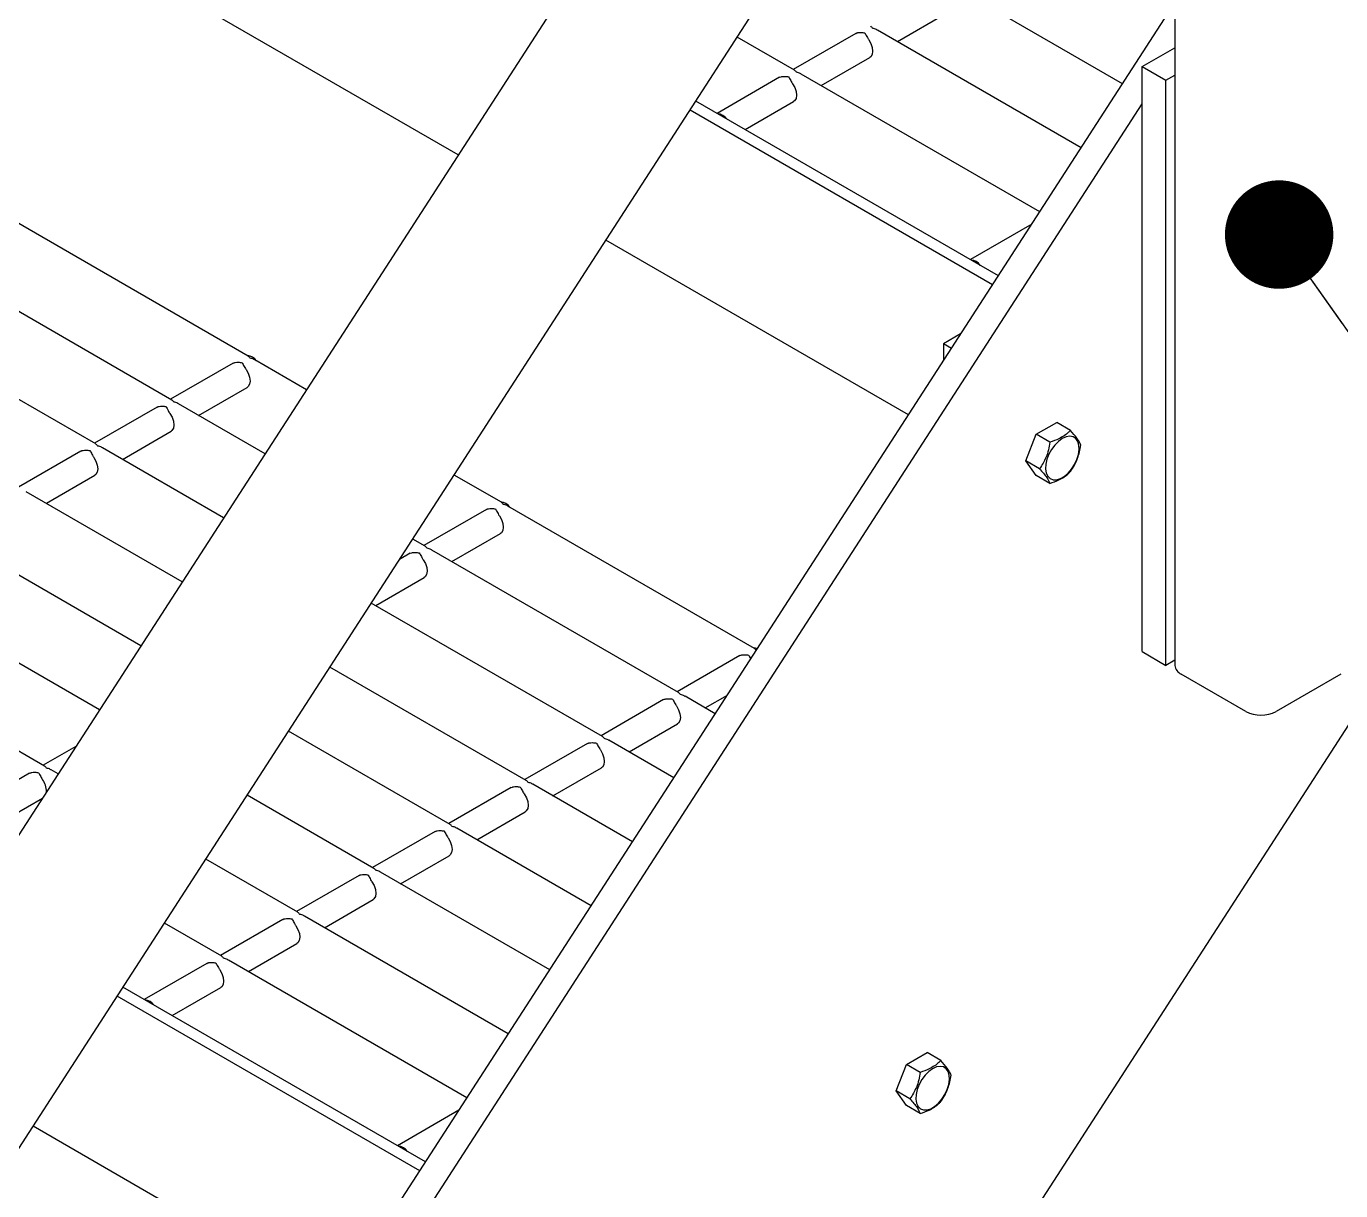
# Model space of a CAD drawing. Header units: millimetres. Extents: x 1293 to 41893, y 1011 to 26911.
# Drawn here: x 35821.2 to 36194, y 9044.5 to 9374.7 of the extents above; entities that cross this region are included whole.
import ezdxf

# ---------------------------------------------------------------- set-up
doc = ezdxf.new("R2010")
doc.units = ezdxf.units.MM
doc.header["$LTSCALE"] = 50
doc.layers.add('CAPA_1', color=7, linetype='Continuous')
doc.layers.add('PASILLOS', color=2, linetype='Continuous')
doc.dimstyles.new('SLDDIMSTYLE3', dxfattribs={"dimtxt": 0.18, "dimasz": 30.769231, "dimexe": 0, "dimexo": 0.0625, "dimgap": 0, "dimtad": 0, "dimtih": 1, "dimtoh": 1, "dimdec": 0, "dimrnd": 1e-09, "dimzin": 0, "dimdsep": 46, "dimtxsty": 'Standard', "dimblk1": 'DOT', "dimblk2": 'DOT', "dimsah": 1, "dimcen": 0.09, "dimadec": 0, "dimazin": 0, "dimtfac": 30.769231, "dimtdec": 0, "dimtofl": 0, "dimtmove": 0, "dimatfit": 3, "dimldrblk": 'DOT', "dimfxl": 1, "dimfrac": 2, "dimtolj": 1, "dimtzin": 0, "dimarcsym": 0})

# ---------------------------------------------------------------- blocks, each defined once
blk = doc.blocks.new('_Dot')
at = {"color": 0, "linetype": 'ByBlock', "lineweight": -2}
blk.add_line((-0.5, 0), (-1, 0), dxfattribs=at)
at = {"color": 0, "linetype": 'ByBlock', "const_width": 0.5}
blk.add_lwpolyline([(-0.25, 0, 1), (0.25, 0, 1)], format="xyb", close=True, dxfattribs=at)

msp = doc.modelspace()

# ---------------------------------------------------------------- linework, layer by layer
at = {"layer": 'PASILLOS', "linetype": 'Continuous', "lineweight": 25}
for p, q in [((37175.4683848, 10690.8903859), (35279.9773712, 7759.9893105)), ((36145.2441293, 9649.9172543), (35383.2922084, 8471.7498621)), ((35385.0216732, 8385.4548443), (36170.5937355, 9600.1448564)), ((36146.9735941, 9563.6222365), (36146.9735941, 9193.5049018)), ((35943.6829693, 9338.2535132), (35749.7113653, 9450.2309367)), ((36132.1480528, 9358.4393804), (36084.1723433, 9386.135168)), ((35383.2922084, 8200.5217833), (36146.9735941, 9381.3633587)), ((36068.2595642, 9370.3883161), (36082.024173, 9378.3344556)), ((36120.4067424, 9340.2843909), (36062.5773022, 9373.6686161)), ((36039.1094803, 9362.2831976), (36022.8374464, 9371.6768428)), ((36056.4607044, 9372.7421666), (36038.726378, 9362.5043579)), ((36056.4607044, 9372.7421666), (36056.7611201, 9372.8695881)), ((36137.7133561, 9363.3141384), (36146.9735941, 9368.65996)), ((36046.6645231, 9357.9217642), (36060.4291319, 9365.8679037)), ((36137.7133561, 9197.3930454), (36137.7133561, 9363.3141384)), ((36137.7133561, 9363.3141384), (36144.4485482, 9359.4259948)), ((36034.8656633, 9360.2756147), (36017.1313369, 9350.037806)), ((36034.8656633, 9360.2756147), (36035.166079, 9360.4030363)), ((36108.6654319, 9322.1294014), (36040.9822611, 9361.2020643)), ((36144.4485482, 9359.4259948), (36146.9735941, 9360.8836727)), ((36144.4485482, 9193.5049018), (36144.4485482, 9359.4259948)), ((35383.2922084, 8186.2193557), (36137.7133561, 9352.7422974)), ((36096.9241215, 9303.974412), (36011.0961359, 9353.5218534)), ((36025.069482, 9345.4552124), (36038.8340908, 9353.4013519)), ((36095.2719206, 9301.419698), (36009.4439351, 9350.9671394)), ((35884.0881039, 9281.2266952), (35814.1188358, 9321.619094)), ((36106.3978993, 9318.6232314), (36088.9733859, 9308.5642739)), ((36071.4076646, 9264.5196161), (35985.5796791, 9314.0670575)), ((35862.4930628, 9268.7601434), (35792.5237947, 9309.1525421)), ((36096.911531, 9303.9816803), (36096.9391238, 9303.9976093)), ((35840.8980217, 9256.2935915), (35770.9287536, 9296.6859902)), ((36086.2055768, 9287.4798342), (36081.3746233, 9284.6909841)), ((36083.6232229, 9283.3928952), (36081.3746233, 9284.6909841)), ((36081.3746233, 9284.6909841), (36081.3746233, 9279.931016)), ((35879.844287, 9279.2191123), (35862.1099605, 9268.9813036)), ((35879.844287, 9279.2191123), (35880.1447027, 9279.3465339)), ((35900.6273437, 9271.6787953), (35885.9608847, 9280.1455619)), ((35870.0481056, 9264.39871), (35883.8127144, 9272.3448495)), ((35858.2492459, 9266.7525605), (35840.5149194, 9256.5147517)), ((35858.2492459, 9266.7525605), (35858.5496616, 9266.879982)), ((35888.8860333, 9253.5238058), (35864.3658436, 9267.67901)), ((36107.644032, 9259.0296143), (36113.4768794, 9262.3968454)), ((36117.3655761, 9260.1519486), (36113.4768794, 9262.3968454)), ((35848.4530645, 9251.9321581), (35862.2176733, 9259.8782976)), ((36104.7276083, 9251.5128353), (36107.644032, 9259.0296143)), ((36111.5327287, 9256.7847175), (36107.644032, 9259.0296143)), ((35836.6542048, 9254.2860086), (35818.9198783, 9244.0481999)), ((35836.6542048, 9254.2860086), (35836.9546205, 9254.4134302)), ((35877.1447228, 9235.3688164), (35842.7708025, 9255.2124582)), ((36108.6163049, 9249.2679385), (36104.7276083, 9251.5128353)), ((36107.644032, 9247.3632874), (36104.7276083, 9251.5128353)), ((35826.8580234, 9239.4656062), (35840.6226322, 9247.4117458)), ((35955.9301529, 9239.7531631), (35942.5240534, 9247.4923396)), ((36111.5327287, 9245.1183906), (36107.644032, 9247.3632874)), ((35865.4034124, 9217.2138269), (35821.1757614, 9242.7459063)), ((35951.6863359, 9237.7455803), (35933.9520095, 9227.5077715)), ((35951.6863359, 9237.7455803), (35951.9867516, 9237.8730018)), ((36027.7722019, 9198.2796311), (35957.8029337, 9238.6720298)), ((35853.6621019, 9199.0588374), (35799.5807203, 9230.2793544)), ((35934.3351118, 9227.2866113), (35930.782743, 9229.3373502)), ((35941.8901546, 9222.9251779), (35955.6547634, 9230.8713174)), ((35930.0912948, 9225.2790284), (35927.006372, 9223.4981404)), ((35930.0912948, 9225.2790284), (35930.3917105, 9225.40645)), ((36006.1771608, 9185.8130792), (35936.2078926, 9226.2054779)), ((35841.9207915, 9180.9038479), (35777.9856792, 9217.8128026)), ((35920.2951135, 9210.458626), (35934.0597223, 9218.4047655)), ((35984.5821197, 9173.3465273), (35919.0414325, 9211.1823607)), ((35826.3599063, 9164.9538519), (35756.3906381, 9205.3462507)), ((36023.5283849, 9196.2720482), (36005.7940585, 9186.0342395)), ((36023.5283849, 9196.2720482), (36023.8288006, 9196.3994697)), ((36137.7133561, 9197.3930454), (36144.4485482, 9193.5049018)), ((36146.9735941, 9194.9625798), (36144.4485482, 9193.5049018)), ((35962.9870786, 9160.8799755), (35907.3001221, 9193.0273712)), ((36167.0787936, 9180.4407392), (36148.7590711, 9191.0164899)), ((36194.019562, 9191.0164899), (36175.6998395, 9180.4407392)), ((36001.9333438, 9183.8054963), (35984.1990174, 9173.5676876)), ((36001.9333438, 9183.8054963), (36002.2337595, 9183.9329179)), ((36016.6107285, 9179.7899088), (36008.0499416, 9184.7319459)), ((36013.7322036, 9181.4516458), (36020.0406634, 9185.0934422)), ((35992.1371625, 9168.985094), (36005.9017713, 9176.9312335)), ((35941.3920375, 9148.4134236), (35895.5588116, 9174.8723817)), ((36004.8694181, 9161.6349193), (35986.4549005, 9172.265394)), ((35835.1872225, 9170.4920736), (35825.976804, 9165.1750122)), ((35980.3383027, 9171.3389444), (35962.6039763, 9161.1011357)), ((35980.3383027, 9171.3389444), (35980.6387184, 9171.466366)), ((35822.1160893, 9162.9462691), (35804.3817629, 9152.7084603)), ((35822.1160893, 9162.9462691), (35822.4165051, 9163.0736906)), ((35830.179481, 9162.7488584), (35828.2326871, 9163.8727186)), ((35970.5421214, 9156.5185421), (35984.3067302, 9164.4646816)), ((35958.7432616, 9158.8723926), (35941.0089352, 9148.6345839)), ((35958.7432616, 9158.8723926), (35959.0436773, 9158.9998141)), ((35993.1281076, 9143.4799298), (35964.8598594, 9159.7988421)), ((35812.319908, 9148.1258667), (35825.728447, 9155.8664515)), ((35919.7969964, 9135.9468717), (35883.8175012, 9156.7173922)), ((35948.9470803, 9144.0519902), (35962.7116891, 9151.9981297)), ((35937.1482205, 9146.4058407), (35919.4138941, 9136.168032)), ((35937.1482205, 9146.4058407), (35937.4486362, 9146.5332623)), ((35981.3867972, 9125.3249403), (35943.2648183, 9147.3322903)), ((35927.3520392, 9131.5854384), (35941.116648, 9139.5315779)), ((35898.2019553, 9123.4803199), (35872.0761907, 9138.5624027)), ((35915.5531794, 9133.9392888), (35897.818853, 9123.7014801)), ((35915.5531794, 9133.9392888), (35915.8535951, 9134.0667104)), ((35969.6454867, 9107.1699508), (35921.6697772, 9134.8657384)), ((35905.7569981, 9119.1188865), (35919.5216069, 9127.065026)), ((35876.6069142, 9111.013768), (35860.3348803, 9120.4074132)), ((35893.9581383, 9121.472737), (35876.2238119, 9111.2349282)), ((35893.9581383, 9121.472737), (35894.258554, 9121.6001585)), ((35957.9041763, 9089.0149613), (35900.0747361, 9122.3991865)), ((35884.161957, 9106.6523346), (35897.9265658, 9114.5984741)), ((35872.3630972, 9109.0061851), (35854.6287708, 9098.7683764)), ((35872.3630972, 9109.0061851), (35872.6635129, 9109.1336067)), ((35946.1628658, 9070.8599718), (35878.479695, 9109.9326347)), ((35934.4215553, 9052.7049823), (35848.5935698, 9102.2524237)), ((35862.5669159, 9094.1857828), (35876.3315247, 9102.1319223)), ((35932.7693545, 9050.1502684), (35846.941369, 9099.6977098)), ((36070.8650516, 9080.3388658), (36076.697899, 9083.706097)), ((36080.5865957, 9081.4612002), (36076.697899, 9083.706097)), ((36067.9486278, 9072.8220868), (36070.8650516, 9080.3388658)), ((36074.7537482, 9078.093969), (36070.8650516, 9080.3388658)), ((36071.8373245, 9070.57719), (36067.9486278, 9072.8220868)), ((36070.8650516, 9068.672539), (36067.9486278, 9072.8220868)), ((36074.7537482, 9066.4276421), (36070.8650516, 9068.672539)), ((35943.8953332, 9067.3538018), (35926.4708198, 9057.2948443)), ((35908.9050985, 9013.2501865), (35823.0771129, 9062.7976279)), ((35934.4089649, 9052.7122507), (35934.4365577, 9052.7281797))]:
    msp.add_line(p, q, dxfattribs=at)
at = {"layer": 'PASILLOS', "linetype": 'Continuous', "lineweight": 25, "flags": 128}
for points in [[(36060.1287162, 9370.9255163), (36060.7369993, 9369.8516528), (36061.1235982, 9368.7249218), (36061.2511219, 9367.6542979), (36061.1072366, 9366.7433291), (36060.7058586, 9366.0801221), (36060.4291319, 9365.8679037)], [(36038.5336751, 9358.4589645), (36039.1419582, 9357.3851009), (36039.5285571, 9356.2583699), (36039.6560808, 9355.187746), (36039.5121955, 9354.2767772), (36039.1108175, 9353.6135702), (36038.8340908, 9353.4013519)], [(35883.5122987, 9277.4024621), (35884.1205819, 9276.3285985), (35884.5071807, 9275.2018675), (35884.6347044, 9274.1312436), (35884.4908191, 9273.2202748), (35884.0894412, 9272.5570678), (35883.8127144, 9272.3448495)], [(35861.9172576, 9264.9359102), (35862.5255408, 9263.8620467), (35862.9121396, 9262.7353157), (35863.0396633, 9261.6646917), (35862.895778, 9260.753723), (35862.4944001, 9260.0905159), (35862.2176733, 9259.8782976)], [(36115.0505838, 9257.8205997), (36113.9456714, 9257.0336146), (36112.9003251, 9255.9907906), (36111.9708998, 9254.7483467), (36111.2075011, 9253.3732632), (36110.6512839, 9251.9396713), (36110.3322342, 9250.5248564), (36110.2675519, 9249.2050914), (36110.4607241, 9248.0515252), (36110.9013368, 9247.1263469), (36111.5656365, 9246.479433), (36112.4178106, 9246.1456589), (36113.4119182, 9246.1430185), (36114.4943666, 9246.471654), (36115.6068009, 9247.1138486), (36116.6892494, 9248.0349815), (36117.683357, 9249.1853942), (36118.5355311, 9250.5030675), (36119.1998308, 9251.9169655), (36119.6404435, 9253.3508644), (36119.8336157, 9254.7274624), (36119.7689334, 9255.9725469), (36119.4498836, 9257.0189948), (36118.8936665, 9257.810392), (36118.1302677, 9258.3040741), (36117.2008425, 9258.4734265), (36116.1554962, 9258.3093193), (36115.0505838, 9257.8205997)], [(35840.3222165, 9252.4693584), (35840.9304997, 9251.3954948), (35841.3170985, 9250.2687638), (35841.4446222, 9249.1981399), (35841.3007369, 9248.2871711), (35840.899359, 9247.6239641), (35840.6226322, 9247.4117458)], [(35955.3543477, 9235.92893), (35955.9626308, 9234.8550665), (35956.3492297, 9233.7283355), (35956.4767534, 9232.6577115), (35956.3328681, 9231.7467428), (35955.9314901, 9231.0835357), (35955.6547634, 9230.8713174)], [(35933.7593066, 9223.4623781), (35934.3675897, 9222.3885146), (35934.7541886, 9221.2617836), (35934.8817123, 9220.1911597), (35934.737827, 9219.2801909), (35934.336449, 9218.6169839), (35934.0597223, 9218.4047655)], [(36005.6013556, 9181.9888461), (36006.2096387, 9180.9149825), (36006.5962375, 9179.7882515), (36006.7237612, 9178.7176276), (36006.579876, 9177.8066588), (36006.178498, 9177.1434518), (36005.9017713, 9176.9312335)], [(35984.0063145, 9169.5222942), (35984.6145976, 9168.4484307), (35985.0011964, 9167.3216996), (35985.1287201, 9166.2510757), (35984.9848349, 9165.3401069), (35984.5834569, 9164.6768999), (35984.3067302, 9164.4646816)], [(35962.4112734, 9157.0557423), (35963.0195565, 9155.9818788), (35963.4061554, 9154.8551478), (35963.533679, 9153.7845239), (35963.3897938, 9152.8735551), (35962.9884158, 9152.2103481), (35962.7116891, 9151.9981297)], [(35940.8162323, 9144.5891905), (35941.4245154, 9143.5153269), (35941.8111143, 9142.3885959), (35941.9386379, 9141.317972), (35941.7947527, 9140.4070032), (35941.3933747, 9139.7437962), (35941.116648, 9139.5315779)], [(35919.2211912, 9132.1226386), (35919.8294743, 9131.048775), (35920.2160732, 9129.922044), (35920.3435968, 9128.8514201), (35920.1997116, 9127.9404513), (35919.7983336, 9127.2772443), (35919.5216069, 9127.065026)], [(35897.6261501, 9119.6560867), (35898.2344332, 9118.5822232), (35898.6210321, 9117.4554922), (35898.7485557, 9116.3848682), (35898.6046705, 9115.4738995), (35898.2032925, 9114.8106924), (35897.9265658, 9114.5984741)], [(35876.031109, 9107.1895349), (35876.6393921, 9106.1156713), (35877.025991, 9104.9889403), (35877.1535146, 9103.9183164), (35877.0096294, 9103.0073476), (35876.6082514, 9102.3441406), (35876.3315247, 9102.1319223)], [(36078.2716033, 9079.1298512), (36077.1666909, 9078.3428661), (36076.1213446, 9077.3000422), (36075.1919194, 9076.0575982), (36074.4285206, 9074.6825147), (36073.8723035, 9073.2489229), (36073.5532537, 9071.8341079), (36073.4885714, 9070.5143429), (36073.6817436, 9069.3607767), (36074.1223563, 9068.4355984), (36074.786656, 9067.7886845), (36075.6388301, 9067.4549105), (36076.6329377, 9067.45227), (36077.7153862, 9067.7809055), (36078.8278205, 9068.4231002), (36079.910269, 9069.3442331), (36080.9043765, 9070.4946457), (36081.7565506, 9071.8123191), (36082.4208503, 9073.226217), (36082.861463, 9074.6601159), (36083.0546352, 9076.036714), (36082.9899529, 9077.2817984), (36082.6709032, 9078.3282464), (36082.114686, 9079.1196436), (36081.3512873, 9079.6133256), (36080.421862, 9079.782678), (36079.3765157, 9079.6185708), (36078.2716033, 9079.1298512)]]:
    msp.add_lwpolyline(points, dxfattribs=at)
at = {"layer": 'PASILLOS', "linetype": 'Continuous', "lineweight": 25}
for centre, radius, start, end in [((36016.971086, 9346.31649), 3.6366978, 35.264662608, 84.740713925), ((36088.813135, 9304.8429579), 3.6366978, 35.264662608, 84.740713925), ((35883.5447507, 9277.7265395), 3.6366978, 35.264662608, 84.740713925), ((35955.3867997, 9236.2530074), 3.6366978, 35.264662608, 84.740713925), ((36027.5951859, 9196.1668852), 2.2342213, 65.602777554, 90.845958081), ((36150.0243803, 9193.8091311), 3.0659178, 185.694799251, 245.625341706), ((36171.3893166, 9188.760018), 9.3696856, 242.609672237, 297.390327763), ((35821.3119089, 9157.7767641), 5.5894667, 358.995366604, 36.859322969), ((35854.4685199, 9095.0470604), 3.6366978, 35.264662607, 84.740713925), ((35926.3105689, 9053.5735283), 3.6366978, 35.264662608, 84.740713925)]:
    msp.add_arc(centre, radius, start, end, dxfattribs=at)
for points, knots in [([(36061.2512482, 9374.1657414), (36061.24975, 9374.1680045), (36061.0754, 9374.4313654), (36060.8863837, 9374.5825981), (36060.6989917, 9374.7325311)], [0, 0, 0, 0, 0.0085933525, 1, 1, 1, 1]), ([(36062.5598558, 9373.6434999), (36062.4833314, 9373.6977138), (36062.0945079, 9373.9731768), (36061.6185603, 9374.084339), (36061.2551708, 9374.164872), (36061.2512482, 9374.1657414)], [0, 0, 0, 0, 0.1951000566, 0.9913114514, 1, 1, 1, 1]), ([(36056.7611201, 9372.8695881), (36056.8577428, 9372.8938252), (36057.1746182, 9372.9733112), (36057.9487589, 9373.0288469), (36058.6387968, 9372.9504194), (36059.0022607, 9372.8705556), (36059.0061842, 9372.8696935)], [0, 0, 0, 0, 0.1723614537, 0.5652622384, 0.9953071929, 1, 1, 1, 1]), ([(36059.0061842, 9372.8696935), (36059.0076827, 9372.8674256), (36059.1952684, 9372.5835406), (36059.4744819, 9372.0556674), (36059.8629989, 9371.3299798), (36060.0629035, 9371.0256936), (36060.1287162, 9370.9255163)], [0, 0, 0, 0, 0.0046971273, 0.5879730075, 0.8643521995, 1, 1, 1, 1]), ([(36035.166079, 9360.4030363), (36035.2627017, 9360.4272734), (36035.5795771, 9360.5067593), (36036.3537178, 9360.5622951), (36037.0437557, 9360.4838675), (36037.4072196, 9360.4040037), (36037.4111431, 9360.4031416)], [0, 0, 0, 0, 0.1723614537, 0.5652622384, 0.9953071929, 1, 1, 1, 1]), ([(36037.4111431, 9360.4031416), (36037.4126416, 9360.4008737), (36037.6002273, 9360.1169887), (36037.8794408, 9359.5891155), (36038.2679578, 9358.863428), (36038.4678624, 9358.5591418), (36038.5336751, 9358.4589645)], [0, 0, 0, 0, 0.0046971273, 0.5879730075, 0.8643521995, 1, 1, 1, 1]), ([(36039.6562071, 9361.6991895), (36039.6547089, 9361.7014526), (36039.4803589, 9361.9648136), (36039.2913426, 9362.1160462), (36039.1039506, 9362.2659793)], [0, 0, 0, 0, 0.0085933525, 1, 1, 1, 1]), ([(36040.9648147, 9361.1769481), (36040.8882903, 9361.2311619), (36040.4994668, 9361.5066249), (36040.0235192, 9361.6177872), (36039.6601297, 9361.6983202), (36039.6562071, 9361.6991895)], [0, 0, 0, 0, 0.1951000566, 0.9913114514, 1, 1, 1, 1]), ([(35884.6348307, 9280.6426871), (35884.6333325, 9280.6449503), (35884.4589825, 9280.9083112), (35884.2699662, 9281.0595438), (35884.0825742, 9281.2094769)], [0, 0, 0, 0, 0.0085933525, 1, 1, 1, 1]), ([(35885.9434383, 9280.1204457), (35885.8669139, 9280.1746596), (35885.4780904, 9280.4501225), (35885.0021428, 9280.5612848), (35884.6387534, 9280.6418178), (35884.6348307, 9280.6426871)], [0, 0, 0, 0, 0.1951000566, 0.9913114514, 1, 1, 1, 1]), ([(35880.1447027, 9279.3465339), (35880.2413253, 9279.370771), (35880.5582007, 9279.450257), (35881.3323414, 9279.5057927), (35882.0223793, 9279.4273652), (35882.3858433, 9279.3475013), (35882.3897667, 9279.3466392)], [0, 0, 0, 0, 0.1723614537, 0.5652622384, 0.9953071929, 1, 1, 1, 1]), ([(35882.3897667, 9279.3466392), (35882.3912653, 9279.3443714), (35882.578851, 9279.0604864), (35882.8580645, 9278.5326131), (35883.2465814, 9277.8069256), (35883.446486, 9277.5026394), (35883.5122987, 9277.4024621)], [0, 0, 0, 0, 0.0046971273, 0.5879730075, 0.8643521995, 1, 1, 1, 1]), ([(35858.5496616, 9266.879982), (35858.6462842, 9266.9042191), (35858.9631596, 9266.9837051), (35859.7373003, 9267.0392408), (35860.4273382, 9266.9608133), (35860.7908022, 9266.8809495), (35860.7947256, 9266.8800874)], [0, 0, 0, 0, 0.1723614537, 0.5652622384, 0.9953071929, 1, 1, 1, 1]), ([(35860.7947256, 9266.8800874), (35860.7962242, 9266.8778195), (35860.9838099, 9266.5939345), (35861.2630234, 9266.0660613), (35861.6515403, 9265.3403737), (35861.8514449, 9265.0360875), (35861.9172576, 9264.9359102)], [0, 0, 0, 0, 0.0046971273, 0.5879730075, 0.8643521995, 1, 1, 1, 1]), ([(35863.0397896, 9268.1761352), (35863.0382914, 9268.1783984), (35862.8639414, 9268.4417593), (35862.6749251, 9268.592992), (35862.4875331, 9268.742925)], [0, 0, 0, 0, 0.0085933525, 1, 1, 1, 1]), ([(35864.3483972, 9267.6538938), (35864.2718728, 9267.7081077), (35863.8830493, 9267.9835707), (35863.4071017, 9268.0947329), (35863.0437123, 9268.1752659), (35863.0397896, 9268.1761352)], [0, 0, 0, 0, 0.1951000566, 0.9913114514, 1, 1, 1, 1]), ([(36117.3655761, 9260.1519486), (36117.1834026, 9259.9680743), (36116.6557336, 9259.435479), (36115.6087482, 9258.6035565), (36113.8859192, 9257.606818), (36112.4032083, 9257.0888245), (36111.5327287, 9256.7847175)], [0, 0, 0, 0, 0.1315464599, 0.3810267709, 0.6366091688, 1, 1, 1, 1]), ([(36120.2819998, 9256.0024008), (36120.1583309, 9256.2876909), (36119.9083114, 9256.8644574), (36119.0608088, 9258.1929615), (36118.0219971, 9259.3933977), (36117.3655761, 9260.1519486)], [0, 0, 0, 0, 0.2648633469, 0.5354700776, 1, 1, 1, 1]), ([(35836.9546205, 9254.4134302), (35837.0512431, 9254.4376673), (35837.3681185, 9254.5171532), (35838.1422592, 9254.572689), (35838.8322971, 9254.4942614), (35839.1957611, 9254.4143976), (35839.1996845, 9254.4135355)], [0, 0, 0, 0, 0.1723614537, 0.5652622384, 0.9953071929, 1, 1, 1, 1]), ([(35839.1996845, 9254.4135355), (35839.2011831, 9254.4112676), (35839.3887688, 9254.1273826), (35839.6679823, 9253.5995094), (35840.0564992, 9252.8738218), (35840.2564038, 9252.5695357), (35840.3222165, 9252.4693584)], [0, 0, 0, 0, 0.0046971273, 0.5879730075, 0.8643521995, 1, 1, 1, 1]), ([(35841.4447485, 9255.7095834), (35841.4432503, 9255.7118465), (35841.2689003, 9255.9752074), (35841.079884, 9256.1264401), (35840.892492, 9256.2763731)], [0, 0, 0, 0, 0.0085933525, 1, 1, 1, 1]), ([(35842.7533561, 9255.1873419), (35842.6768317, 9255.2415558), (35842.2880082, 9255.5170188), (35841.8120606, 9255.628181), (35841.4486712, 9255.7087141), (35841.4447485, 9255.7095834)], [0, 0, 0, 0, 0.1951000566, 0.9913114514, 1, 1, 1, 1]), ([(36111.5327287, 9256.7847175), (36111.4090598, 9256.0580581), (36111.1590403, 9254.5889822), (36110.3115376, 9251.9469886), (36109.2727259, 9250.3053092), (36108.6163049, 9249.2679385)], [0, 0, 0, 0, 0.2648633469, 0.5354700776, 1, 1, 1, 1]), ([(36117.3655761, 9248.4856218), (36117.7478545, 9249.0629891), (36118.5207008, 9250.2302435), (36119.6583395, 9252.7047452), (36120.0405086, 9254.7254962), (36120.2819998, 9256.0024008)], [0, 0, 0, 0, 0.2648633469, 0.5354700776, 1, 1, 1, 1]), ([(36108.6163049, 9249.2679385), (36108.9985834, 9248.8333563), (36109.7714297, 9247.9547682), (36110.9090683, 9246.4587723), (36111.2912375, 9245.6374077), (36111.5327287, 9245.1183906)], [0, 0, 0, 0, 0.2648633469, 0.5354700776, 1, 1, 1, 1]), ([(36111.5327287, 9245.1183906), (36112.4032231, 9245.4224914), (36113.8706089, 9245.9351117), (36115.5970033, 9246.9291205), (36116.6468624, 9247.7602028), (36117.1834048, 9248.3017509), (36117.3655761, 9248.4856218)], [0, 0, 0, 0, 0.36338935629, 0.61256267501, 0.86845407398, 1, 1, 1, 1]), ([(35956.4768797, 9239.169155), (35956.4753814, 9239.1714182), (35956.3010315, 9239.4347791), (35956.1120152, 9239.5860117), (35955.9246232, 9239.7359448)], [0, 0, 0, 0, 0.0085933525, 1, 1, 1, 1]), ([(35951.9867516, 9237.8730018), (35952.0833742, 9237.8972389), (35952.4002497, 9237.9767249), (35953.1743904, 9238.0322606), (35953.8644283, 9237.9538331), (35954.2278922, 9237.8739692), (35954.2318157, 9237.8731072)], [0, 0, 0, 0, 0.1723614537, 0.5652622384, 0.9953071929, 1, 1, 1, 1]), ([(35954.2318157, 9237.8731072), (35954.2333142, 9237.8708393), (35954.4208999, 9237.5869543), (35954.7001134, 9237.0590811), (35955.0886304, 9236.3333935), (35955.288535, 9236.0291073), (35955.3543477, 9235.92893)], [0, 0, 0, 0, 0.0046971273, 0.5879730074, 0.8643521995, 1, 1, 1, 1]), ([(35957.7854872, 9238.6469136), (35957.7089629, 9238.7011275), (35957.3201394, 9238.9765904), (35956.8441918, 9239.0877527), (35956.4808023, 9239.1682857), (35956.4768797, 9239.169155)], [0, 0, 0, 0, 0.19510005654, 0.99131145138, 1, 1, 1, 1]), ([(35930.3917105, 9225.40645), (35930.4883332, 9225.4306871), (35930.8052086, 9225.510173), (35931.5793493, 9225.5657087), (35932.2693872, 9225.4872812), (35932.6328511, 9225.4074174), (35932.6367746, 9225.4065553)], [0, 0, 0, 0, 0.1723614537, 0.5652622384, 0.9953071929, 1, 1, 1, 1]), ([(35932.6367746, 9225.4065553), (35932.6382731, 9225.4042874), (35932.8258588, 9225.1204024), (35933.1050723, 9224.5925292), (35933.4935893, 9223.8668416), (35933.6934939, 9223.5625554), (35933.7593066, 9223.4623781)], [0, 0, 0, 0, 0.0046971273, 0.5879730074, 0.8643521995, 1, 1, 1, 1]), ([(35934.8818386, 9226.7026032), (35934.8803403, 9226.7048663), (35934.7059904, 9226.9682272), (35934.5169741, 9227.1194599), (35934.3295821, 9227.2693929)], [0, 0, 0, 0, 0.0085933525, 1, 1, 1, 1]), ([(35936.1904462, 9226.1803617), (35936.1139218, 9226.2345756), (35935.7250983, 9226.5100386), (35935.2491507, 9226.6212008), (35934.8857612, 9226.7017338), (35934.8818386, 9226.7026032)], [0, 0, 0, 0, 0.1951000565, 0.9913114514, 1, 1, 1, 1]), ([(36023.8288006, 9196.3994697), (36023.9254232, 9196.4237068), (36024.2422987, 9196.5031928), (36025.0164394, 9196.5587285), (36025.7064772, 9196.480301), (36026.0699412, 9196.4004372), (36026.0738646, 9196.3995751)], [0, 0, 0, 0, 0.1723614537, 0.5652622384, 0.9953071929, 1, 1, 1, 1]), ([(36026.0738646, 9196.3995751), (36026.0753636, 9196.3973069), (36026.2630044, 9196.1133796), (36026.4330434, 9195.7686275), (36026.6700277, 9195.3475587), (36026.6710715, 9195.345704)], [0, 0, 0, 0, 0.00795377041, 0.99563031893, 1, 1, 1, 1]), ([(36028.3189287, 9197.695623), (36028.3174304, 9197.6978861), (36028.1430804, 9197.961247), (36027.9540642, 9198.1124797), (36027.7666721, 9198.2624127)], [0, 0, 0, 0, 0.0085933525, 1, 1, 1, 1]), ([(36002.2337595, 9183.9329179), (36002.3303821, 9183.957155), (36002.6472576, 9184.0366409), (36003.4213983, 9184.0921767), (36004.1114361, 9184.0137491), (36004.4749001, 9183.9338853), (36004.4788235, 9183.9330232)], [0, 0, 0, 0, 0.1723614537, 0.5652622384, 0.9953071929, 1, 1, 1, 1]), ([(36004.4788235, 9183.9330232), (36004.4803221, 9183.9307553), (36004.6679078, 9183.6468703), (36004.9471213, 9183.1189971), (36005.3356383, 9182.3933096), (36005.5355428, 9182.0890234), (36005.6013556, 9181.9888461)], [0, 0, 0, 0, 0.0046971273, 0.5879730075, 0.8643521995, 1, 1, 1, 1]), ([(36006.7238876, 9185.2290711), (36006.7223893, 9185.2313342), (36006.5480394, 9185.4946951), (36006.3590231, 9185.6459278), (36006.171631, 9185.7958608)], [0, 0, 0, 0, 0.0085933525, 1, 1, 1, 1]), ([(36008.0324951, 9184.7068297), (36007.9559707, 9184.7610435), (36007.5671473, 9185.0365065), (36007.0911997, 9185.1476688), (36006.7278102, 9185.2282018), (36006.7238876, 9185.2290711)], [0, 0, 0, 0, 0.1951000566, 0.9913114514, 1, 1, 1, 1]), ([(35985.1288465, 9172.7625192), (35985.1273482, 9172.7647824), (35984.9529983, 9173.0281433), (35984.763982, 9173.1793759), (35984.5765899, 9173.329309)], [0, 0, 0, 0, 0.0085933525, 1, 1, 1, 1]), ([(35986.437454, 9172.2402778), (35986.3609297, 9172.2944917), (35985.9721062, 9172.5699546), (35985.4961586, 9172.6811169), (35985.1327691, 9172.7616499), (35985.1288465, 9172.7625192)], [0, 0, 0, 0, 0.1951000566, 0.9913114514, 1, 1, 1, 1]), ([(35980.6387184, 9171.466366), (35980.735341, 9171.4906031), (35981.0522165, 9171.5700891), (35981.8263572, 9171.6256248), (35982.5163951, 9171.5471973), (35982.879859, 9171.4673334), (35982.8837824, 9171.4664713)], [0, 0, 0, 0, 0.1723614537, 0.5652622384, 0.9953071929, 1, 1, 1, 1]), ([(35982.8837824, 9171.4664713), (35982.885281, 9171.4642035), (35983.0728667, 9171.1803185), (35983.3520802, 9170.6524452), (35983.7405972, 9169.9267577), (35983.9405017, 9169.6224715), (35984.0063145, 9169.5222942)], [0, 0, 0, 0, 0.0046971273, 0.5879730075, 0.8643521995, 1, 1, 1, 1]), ([(35826.9066331, 9164.3698438), (35826.9051349, 9164.372107), (35826.7307849, 9164.6354679), (35826.5417686, 9164.7867005), (35826.3543766, 9164.9366336)], [0, 0, 0, 0, 0.0085933525, 1, 1, 1, 1]), ([(35822.4165051, 9163.0736906), (35822.5131277, 9163.0979277), (35822.8300031, 9163.1774137), (35823.6041438, 9163.2329494), (35824.2941817, 9163.1545219), (35824.6576456, 9163.074658), (35824.6615691, 9163.0737959)], [0, 0, 0, 0, 0.1723614537, 0.5652622384, 0.9953071929, 1, 1, 1, 1]), ([(35824.6615691, 9163.0737959), (35824.6630676, 9163.0715281), (35824.8506533, 9162.7876431), (35825.1298668, 9162.2597699), (35825.5183838, 9161.5340823), (35825.7182884, 9161.2297961), (35825.7841011, 9161.1296188)], [0, 0, 0, 0, 0.0046971273, 0.5879730074, 0.8643521995, 1, 1, 1, 1]), ([(35828.2152407, 9163.8476024), (35828.1387163, 9163.9018163), (35827.7498928, 9164.1772792), (35827.2739452, 9164.2884415), (35826.9105557, 9164.3689745), (35826.9066331, 9164.3698438)], [0, 0, 0, 0, 0.1951000565, 0.9913114514, 1, 1, 1, 1]), ([(35959.0436773, 9158.9998141), (35959.1402999, 9159.0240512), (35959.4571754, 9159.1035372), (35960.2313161, 9159.1590729), (35960.921354, 9159.0806454), (35961.2848179, 9159.0007816), (35961.2887413, 9158.9999195)], [0, 0, 0, 0, 0.1723614537, 0.5652622384, 0.9953071929, 1, 1, 1, 1]), ([(35961.2887413, 9158.9999195), (35961.2902399, 9158.9976516), (35961.4778256, 9158.7137666), (35961.7570391, 9158.1858934), (35962.1455561, 9157.4602058), (35962.3454606, 9157.1559196), (35962.4112734, 9157.0557423)], [0, 0, 0, 0, 0.0046971273, 0.5879730075, 0.8643521995, 1, 1, 1, 1]), ([(35963.5338054, 9160.2959673), (35963.5323071, 9160.2982305), (35963.3579572, 9160.5615914), (35963.1689409, 9160.7128241), (35962.9815488, 9160.8627571)], [0, 0, 0, 0, 0.0085933525, 1, 1, 1, 1]), ([(35964.8424129, 9159.7737259), (35964.7658886, 9159.8279398), (35964.3770651, 9160.1034028), (35963.9011175, 9160.214565), (35963.537728, 9160.295098), (35963.5338054, 9160.2959673)], [0, 0, 0, 0, 0.1951000566, 0.9913114514, 1, 1, 1, 1]), ([(35937.4486362, 9146.5332623), (35937.5452588, 9146.5574994), (35937.8621343, 9146.6369853), (35938.636275, 9146.6925211), (35939.3263129, 9146.6140935), (35939.6897768, 9146.5342297), (35939.6937002, 9146.5333676)], [0, 0, 0, 0, 0.1723614537, 0.5652622384, 0.9953071929, 1, 1, 1, 1]), ([(35939.6937002, 9146.5333676), (35939.6951988, 9146.5310997), (35939.8827845, 9146.2472147), (35940.161998, 9145.7193415), (35940.550515, 9144.9936539), (35940.7504195, 9144.6893678), (35940.8162323, 9144.5891905)], [0, 0, 0, 0, 0.0046971273, 0.5879730075, 0.8643521995, 1, 1, 1, 1]), ([(35941.9387643, 9147.8294155), (35941.937266, 9147.8316786), (35941.7629161, 9148.0950395), (35941.5738998, 9148.2462722), (35941.3865078, 9148.3962052)], [0, 0, 0, 0, 0.0085933525, 1, 1, 1, 1]), ([(35943.2473718, 9147.3071741), (35943.1708475, 9147.3613879), (35942.782024, 9147.6368509), (35942.3060764, 9147.7480132), (35941.9426869, 9147.8285462), (35941.9387643, 9147.8294155)], [0, 0, 0, 0, 0.1951000566, 0.9913114514, 1, 1, 1, 1]), ([(35920.3437232, 9135.3628636), (35920.3422249, 9135.3651268), (35920.167875, 9135.6284877), (35919.9788587, 9135.7797203), (35919.7914667, 9135.9296534)], [0, 0, 0, 0, 0.0085933525, 1, 1, 1, 1]), ([(35921.6523307, 9134.8406222), (35921.5758064, 9134.8948361), (35921.1869829, 9135.170299), (35920.7110353, 9135.2814613), (35920.3476458, 9135.3619943), (35920.3437232, 9135.3628636)], [0, 0, 0, 0, 0.1951000566, 0.9913114514, 1, 1, 1, 1]), ([(35915.8535951, 9134.0667104), (35915.9502177, 9134.0909475), (35916.2670932, 9134.1704335), (35917.0412339, 9134.2259692), (35917.7312718, 9134.1475417), (35918.0947357, 9134.0676778), (35918.0986591, 9134.0668157)], [0, 0, 0, 0, 0.1723614537, 0.5652622384, 0.9953071929, 1, 1, 1, 1]), ([(35918.0986591, 9134.0668157), (35918.1001577, 9134.0645479), (35918.2877434, 9133.7806629), (35918.5669569, 9133.2527896), (35918.9554739, 9132.5271021), (35919.1553784, 9132.2228159), (35919.2211912, 9132.1226386)], [0, 0, 0, 0, 0.0046971273, 0.5879730075, 0.8643521995, 1, 1, 1, 1]), ([(35894.258554, 9121.6001585), (35894.3551766, 9121.6243956), (35894.6720521, 9121.7038816), (35895.4461928, 9121.7594173), (35896.1362307, 9121.6809898), (35896.4996946, 9121.601126), (35896.5036181, 9121.6002639)], [0, 0, 0, 0, 0.1723614537, 0.5652622384, 0.9953071929, 1, 1, 1, 1]), ([(35896.5036181, 9121.6002639), (35896.5051166, 9121.597996), (35896.6927023, 9121.314111), (35896.9719158, 9120.7862378), (35897.3604328, 9120.0605502), (35897.5603373, 9119.756264), (35897.6261501, 9119.6560867)], [0, 0, 0, 0, 0.0046971273, 0.5879730075, 0.8643521995, 1, 1, 1, 1]), ([(35898.7486821, 9122.8963117), (35898.7471838, 9122.8985749), (35898.5728339, 9123.1619358), (35898.3838176, 9123.3131685), (35898.1964256, 9123.4631015)], [0, 0, 0, 0, 0.0085933525, 1, 1, 1, 1]), ([(35900.0572896, 9122.3740703), (35899.9807653, 9122.4282842), (35899.5919418, 9122.7037472), (35899.1159942, 9122.8149094), (35898.7526047, 9122.8954424), (35898.7486821, 9122.8963117)], [0, 0, 0, 0, 0.1951000566, 0.9913114514, 1, 1, 1, 1]), ([(35872.6635129, 9109.1336067), (35872.7601355, 9109.1578438), (35873.077011, 9109.2373297), (35873.8511517, 9109.2928655), (35874.5411896, 9109.2144379), (35874.9046535, 9109.1345741), (35874.908577, 9109.133712)], [0, 0, 0, 0, 0.1723614537, 0.5652622384, 0.9953071929, 1, 1, 1, 1]), ([(35874.908577, 9109.133712), (35874.9100755, 9109.1314441), (35875.0976612, 9108.8475591), (35875.3768747, 9108.3196859), (35875.7653917, 9107.5939983), (35875.9652962, 9107.2897122), (35876.031109, 9107.1895349)], [0, 0, 0, 0, 0.0046971273, 0.5879730075, 0.8643521995, 1, 1, 1, 1]), ([(35877.153641, 9110.4297599), (35877.1521427, 9110.432023), (35876.9777928, 9110.6953839), (35876.7887765, 9110.8466166), (35876.6013845, 9110.9965496)], [0, 0, 0, 0, 0.0085933525, 1, 1, 1, 1]), ([(35878.4622485, 9109.9075185), (35878.3857242, 9109.9617323), (35877.9969007, 9110.2371953), (35877.5209531, 9110.3483576), (35877.1575636, 9110.4288906), (35877.153641, 9110.4297599)], [0, 0, 0, 0, 0.1951000566, 0.9913114514, 1, 1, 1, 1]), ([(36080.5865957, 9081.4612002), (36080.4044222, 9081.2773258), (36079.8767531, 9080.7447305), (36078.8297678, 9079.912808), (36077.1069388, 9078.9160695), (36075.6242278, 9078.398076), (36074.7537482, 9078.093969)], [0, 0, 0, 0, 0.1315464599, 0.3810267709, 0.6366091688, 1, 1, 1, 1]), ([(36083.5030194, 9077.3116523), (36083.3793505, 9077.5969424), (36083.129331, 9078.173709), (36082.2818283, 9079.502213), (36081.2430166, 9080.7026493), (36080.5865957, 9081.4612002)], [0, 0, 0, 0, 0.2648633469, 0.5354700776, 1, 1, 1, 1]), ([(36074.7537482, 9078.093969), (36074.6300793, 9077.3673096), (36074.3800598, 9075.8982337), (36073.5325571, 9073.2562401), (36072.4937455, 9071.6145607), (36071.8373245, 9070.57719)], [0, 0, 0, 0, 0.2648633469, 0.5354700776, 1, 1, 1, 1]), ([(36080.5865957, 9069.7948733), (36080.9688741, 9070.3722406), (36081.7417204, 9071.539495), (36082.879359, 9074.0139967), (36083.2615282, 9076.0347478), (36083.5030194, 9077.3116523)], [0, 0, 0, 0, 0.2648633469, 0.5354700776, 1, 1, 1, 1]), ([(36071.8373245, 9070.57719), (36072.2196029, 9070.1426078), (36072.9924492, 9069.2640198), (36074.1300878, 9067.7680238), (36074.512257, 9066.9466592), (36074.7537482, 9066.4276421)], [0, 0, 0, 0, 0.2648633469, 0.5354700776, 1, 1, 1, 1]), ([(36074.7537482, 9066.4276421), (36075.6242426, 9066.7317429), (36077.0916285, 9067.2443632), (36078.8180229, 9068.2383721), (36079.867882, 9069.0694543), (36080.4044244, 9069.6110024), (36080.5865957, 9069.7948733)], [0, 0, 0, 0, 0.3633893563, 0.612562675, 0.868454074, 1, 1, 1, 1])]:
    msp.add_open_spline(points, degree=3, knots=knots, dxfattribs=at)

# ---------------------------------------------------------------- leaders
at = {"layer": 'CAPA_1'}
msp.add_leader([(36176.5526642, 9315.678791), (36708.2667399, 8563.7715021)], dimstyle='SLDDIMSTYLE3', dxfattribs=at)

doc.saveas('drawing.dxf')
